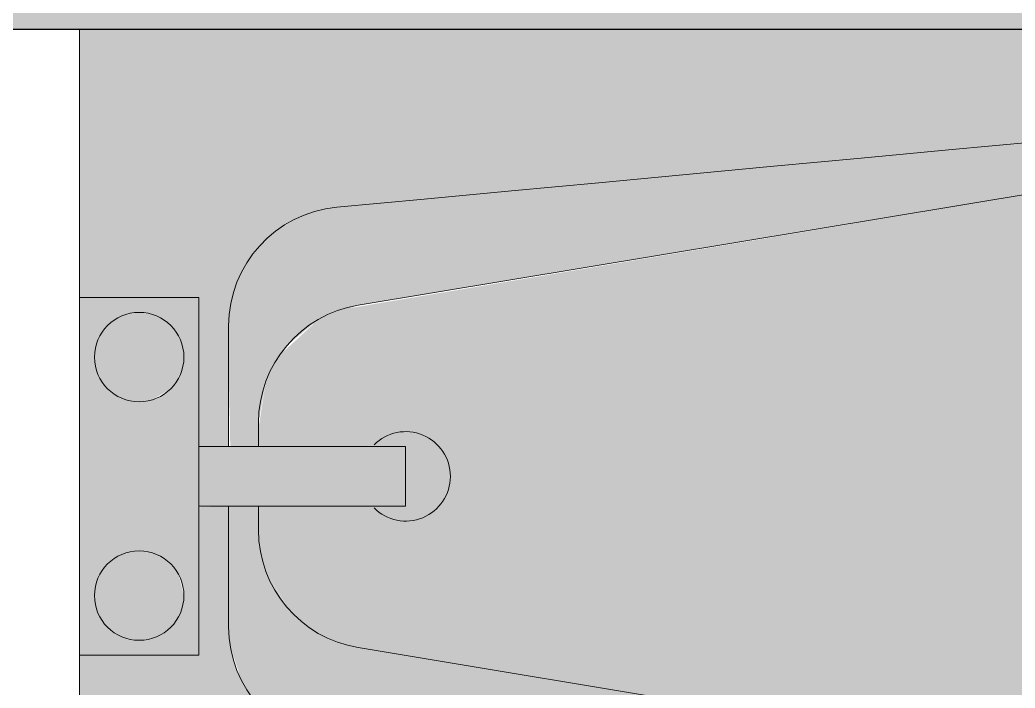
# Model space of a CAD drawing. Header units: inches. Extents: x -10205 to 13964, y -460 to 30702.
# Drawn here: x -3624.01 to -3590.63, y 12057.86 to 12080.28 of the extents above; entities that cross this region are included whole.
import ezdxf

# ---------------------------------------------------------------- set-up
doc = ezdxf.new("R2010")
doc.units = ezdxf.units.IN
doc.header["$MEASUREMENT"] = 0
for name, color, linetype, lineweight in [('0-1', 7, 'Continuous', 5), ('0-4', 7, 'Continuous', 9), ('A-WALL-8', 113, 'Continuous', 25), ('A-WALL-PATT-5', 111, 'Continuous', 9), ('P-SANR-FIXT-5', 7, 'Continuous', 9), ('P-SANR-FIXT-6', 254, 'Continuous', 9)]:
    doc.layers.add(name, color=color, linetype=linetype, lineweight=lineweight)

# ---------------------------------------------------------------- blocks, each defined once
blk = doc.blocks.new('Bath Tub - Maestro - 60_x30_-V30-SITE PLAN - CAD FILE')
at = {"layer": 'P-SANR-FIXT-6'}
for points in [[(60, 0), (60, 30), (0, 30), (0, 21), (4, 21), (4, 16), (5, 16), (5.065, 20.743), (5.214, 21.334), (5.475, 21.936), (5.831, 22.486), (6.273, 22.971), (6.788, 23.378), (7.362, 23.694), (7.981, 23.913), (9.345, 24.095), (35, 26.5), (51, 26.5), (52.553, 26.296), (54, 25.696), (55.243, 24.743), (56.3, 23.249), (56.796, 22.053), (57, 20.5), (57, 9.5), (56.909, 8.458), (56.638, 7.448), (56.196, 6.5), (55.596, 5.643), (54.857, 4.904), (54, 4.304), (53.052, 3.862), (52.042, 3.591), (51, 3.5), (35, 3.5), (7.981, 6.087), (7.363, 6.305), (6.788, 6.622), (6.273, 7.028), (5.832, 7.513), (5.408, 8.218), (5.214, 8.665), (5.054, 9.301), (5, 9.955), (5, 14), (4, 13.964), (4, 9), (0, 9), (0, 0), (48.921, 0)], [(9.345, 20.743), (35, 25), (35, 26.5), (8.627, 24.027), (9.166, 21.56)], [(35, 5), (43, 5), (44.553, 5.204), (46.029, 5.826), (47.282, 6.809), (48.196, 8), (48.796, 9.447), (49, 11), (48.921, 19.598), (48.717, 20.743), (48.161, 22.046), (47.243, 23.243), (46, 24.196), (44.553, 24.796), (43, 25), (34.738, 24.956), (9.063, 20.643), (8.026, 20.276), (6.824, 19.168), (6.245, 18.174), (6, 16.587), (6, 16), (10.937, 16), (10.937, 14), (6, 14), (6, 13.203), (6.245, 11.826), (6.981, 10.59), (8.026, 9.724), (9.345, 9.257), (29.32, 5.943)], [(6, 16.797), (6.245, 18.174), (6.98, 19.409), (8.026, 20.276), (9.345, 20.743), (8.627, 24.027), (7.981, 23.913), (7.355, 23.69), (6.735, 23.336), (6.273, 22.971), (5.723, 22.319), (5.475, 21.936), (5.214, 21.334), (5.054, 20.698), (5.054, 19.87), (5.918, 17.063)], [(4, 14), (10.937, 14), (10.937, 16), (4, 16)], [(8.627, 5.973), (9.345, 9.257), (8.026, 9.724), (6.949, 10.617), (6.245, 11.826), (6, 13.203), (5, 9.955), (5.054, 9.301), (5.408, 8.218), (5.723, 7.681), (5.874, 7.467), (6.332, 6.982), (6.788, 6.622), (7.363, 6.305), (8, 6.084)], [(35, 3.5), (35, 5), (9.345, 9.257), (8.627, 5.973), (32.07, 3.775)]]:
    blk.add_hatch(color=256, dxfattribs=at).paths.add_polyline_path(points, flags=0)
h = blk.add_hatch(color=256, dxfattribs=at)
h.paths.add_polyline_path([(0, 9), (4, 9), (4, 21), (0, 21), (0, 11)], flags=0)
h.paths.add_polyline_path([(2, 9.5), (1.612, 9.551), (1.25, 9.701), (0.939, 9.939), (0.701, 10.25), (0.551, 10.612), (0.5, 11), (0.551, 11.388), (0.701, 11.75), (0.939, 12.061), (1.25, 12.299), (1.612, 12.449), (2, 12.5), (2.388, 12.449), (2.75, 12.299), (3.061, 12.061), (3.333, 11.668), (3.449, 11.388), (3.5, 11), (3.449, 10.612), (3.299, 10.25), (3.061, 9.939), (2.75, 9.701), (2.388, 9.551)], flags=0)
h.paths.add_polyline_path([(2, 17.5), (1.612, 17.551), (1.25, 17.701), (0.939, 17.939), (0.701, 18.25), (0.551, 18.612), (0.5, 19), (0.551, 19.388), (0.701, 19.75), (0.939, 20.061), (1.25, 20.299), (1.612, 20.449), (2, 20.5), (2.388, 20.449), (2.75, 20.299), (3.061, 20.061), (3.299, 19.75), (3.449, 19.388), (3.5, 19), (3.333, 18.332), (3.299, 18.25), (3.017, 17.906), (2.75, 17.701), (2.388, 17.551)], flags=0)
h = blk.add_hatch(color=256, dxfattribs=at)
h.paths.add_polyline_path([(2, 9.5), (2.388, 9.551), (2.75, 9.701), (3.061, 9.939), (3.299, 10.25), (3.449, 10.612), (3.5, 11), (3.333, 11.668), (3.299, 11.75), (3.061, 12.061), (2.75, 12.299), (2.388, 12.449), (2, 12.5), (1.612, 12.449), (1.25, 12.299), (0.939, 12.061), (0.701, 11.75), (0.551, 11.388), (0.5, 11), (0.551, 10.612), (0.701, 10.25), (0.939, 9.939), (1.25, 9.701), (1.612, 9.551)], flags=0)
h.paths.add_polyline_path([(2, 17.5), (2.388, 17.551), (3.017, 17.906), (3.061, 17.939), (3.333, 18.332), (3.449, 18.612), (3.5, 19), (3.449, 19.388), (3.299, 19.75), (3.061, 20.061), (2.75, 20.299), (2.382, 20.45), (2, 20.5), (1.612, 20.449), (1.25, 20.299), (0.939, 20.061), (0.701, 19.75), (0.551, 19.388), (0.5, 19), (0.551, 18.612), (0.701, 18.25), (0.939, 17.939), (1.25, 17.701), (1.612, 17.551)], flags=0)
h = blk.add_hatch(color=256, dxfattribs=at)
h.paths.add_polyline_path([(5, 9.955), (6, 13.203), (6, 14), (5, 14), (5, 10.388)], flags=0)
h.paths.add_polyline_path([(6, 16), (6, 16.797), (5, 20.045), (5.054, 16)], flags=0)
at = {"layer": 'P-SANR-FIXT-5'}
for p, q in [((0, 30), (0, 21)), ((35, 25), (9.345, 20.743)), ((4, 21), (0, 21)), ((0, 21), (0, 9)), ((4, 16), (4, 21)), ((5, 16), (5, 20.045)), ((6, 16.797), (6, 16)), ((4, 14), (4, 16)), ((4, 16), (10.937, 16)), ((10.937, 14), (10.937, 16)), ((4, 9), (4, 14)), ((10.937, 14), (4, 14)), ((5, 9.955), (5, 14)), ((6, 14), (6, 13.203)), ((9.345, 9.257), (35, 5)), ((0, 9), (0, 0)), ((0, 9), (4, 9))]:
    blk.add_line(p, q, dxfattribs=at)
at = {"layer": 'P-SANR-FIXT-5', "flags": 128}
blk.add_lwpolyline([(8.627, 24.027), (11.557, 24.302), (14.487, 24.577), (17.418, 24.852), (20.348, 25.126), (23.279, 25.401), (26.209, 25.676), (29.139, 25.951), (32.07, 26.225), (35, 26.5)], dxfattribs=at)
at = {"layer": 'P-SANR-FIXT-5'}
for centre, radius, start, end in [((9, 20.045), 4, 95.3558, 180), ((10, 16.797), 4, 99.4223, 180), ((2, 19), 1.5, 360, 180), ((2, 19), 1.5, 180, 360), ((10.937, 15), 1.5, 360, 135), ((10.937, 15), 1.5, 225, 360), ((10, 13.203), 4, 180, 260.5777), ((2, 11), 1.5, 360, 180), ((2, 11), 1.5, 180, 360), ((9, 9.955), 4, 180, 264.6442)]:
    blk.add_arc(centre, radius, start, end, dxfattribs=at)
blk = doc.blocks.new('1750 Ox - Unit Layouts_rvt-1-SITE PLAN - CAD FILE')
at = {"layer": '0-4'}
blk.add_blockref('Bath Tub - Maestro - 60_x30_-V30-SITE PLAN - CAD FILE', (-3622.01, 12049.964), dxfattribs=at)

msp = doc.modelspace()

# ---------------------------------------------------------------- hatches: boundary and pattern name
at = {"layer": 'A-WALL-PATT-5'}
h = msp.add_hatch(dxfattribs=at)
h.set_pattern_fill('FP_2', color=256, style=0, pattern_type=2)
h.set_pattern_definition([(0, (0, 0), (61.44, 15.36), [2.534, -43.546, 2.534, -43.546, -245.76]), (0, (0, 0), (61.44, 15.36), [-92.16, 2.534, -89.626, 2.534, -43.546, -107.52]), (0, (0, 0), (61.44, 15.36), [-230.4, 2.534, -28.186, 2.534, -74.266]), (120, (23.04, 7.68), (-44.02215, 45.5286), [2.534, -43.546, 2.534, -43.546, -245.76]), (120, (23.04, 7.68), (-44.02215, 45.5286), [-92.16, 2.534, -89.626, 2.534, -43.546, -107.52]), (120, (23.04, 7.68), (-44.02215, 45.5286), [-230.4, 2.534, -28.186, 2.534, -74.266]), (240, (30.72, 38.4), (-17.41785, -60.8886), [2.534, -43.546, 2.534, -43.546, -245.76]), (240, (30.72, 38.4), (-17.41785, -60.8886), [-92.16, 2.534, -89.626, 2.534, -43.546, -107.52]), (240, (30.72, 38.4), (-17.41785, -60.8886), [-230.4, 2.534, -28.186, 2.534, -74.266])])
h.paths.add_polyline_path([(-3561.385, 12079.964), (-3482.536, 12079.964), (-3482.536, 12080.589), (-3624.635, 12080.589), (-3624.635, 12079.964), (-3562.01, 12079.964)], flags=0)
h.paths.add_polyline_path([(-2214.961, 12079.964), (-2214.961, 12080.589), (-2274.31, 12080.589), (-2274.31, 12079.964), (-2253.121, 12079.964)], flags=0)
h.paths.add_polyline_path([(-2633.099, 12079.964), (-2633.184, 12080.589), (-2676.511, 12080.589), (-2676.511, 12079.964), (-2633.184, 12079.964)], flags=0)
h.paths.add_polyline_path([(-2138.911, 12079.964), (-2105.824, 12079.964), (-2105.824, 12080.589), (-2138.911, 12080.589)], flags=0)
h.paths.add_polyline_path([(-3021.736, 12079.964), (-3021.736, 12080.589), (-3094.111, 12080.589), (-3094.111, 12079.964)], flags=0)
h.paths.add_polyline_path([(-2612.861, 12079.964), (-2612.861, 12080.589), (-2621.599, 12080.589), (-2621.599, 12079.964)], flags=0)
h.paths.add_polyline_path([(-2281.511, 12079.964), (-2279.06, 12079.987), (-2279.06, 12080.589), (-2281.511, 12080.589)], flags=0)
h.paths.add_polyline_path([(-2972.374, 12079.964), (-2964.374, 12079.964), (-2964.374, 12080.589), (-2983.711, 12080.589), (-2983.711, 12079.964)], flags=0)
h.paths.add_polyline_path([(-2714.536, 12079.964), (-2714.536, 12080.589), (-2753.311, 12080.589), (-2753.311, 12079.964)], flags=0)
h.paths.add_polyline_path([(-2333.799, 12079.964), (-2319.536, 12079.964), (-2319.536, 12080.589), (-2369.311, 12080.589), (-2369.311, 12079.964), (-2337.299, 12079.964)], flags=0)
h.paths.add_polyline_path([(-3444.511, 12079.964), (-3427.499, 12079.964), (-3427.499, 12080.589), (-3444.511, 12080.589)], flags=0)
h.paths.add_polyline_path([(-2451.549, 12079.964), (-2450.924, 12080.589), (-2455.049, 12080.589), (-2455.049, 12079.964)], flags=0)
h.paths.add_polyline_path([(-3422.749, 12079.964), (-3405.736, 12079.964), (-3405.736, 12080.589), (-3422.749, 12080.589)], flags=0)
h.paths.add_polyline_path([(-2407.336, 12079.964), (-2407.336, 12080.589), (-2442.924, 12080.589), (-2442.924, 12079.964)], flags=0)
h.paths.add_polyline_path([(-2551.999, 12079.964), (-2551.999, 12080.589), (-2556.124, 12080.589), (-2555.499, 12079.964)], flags=0)
h.paths.add_polyline_path([(-3307.352, 12079.964), (-3252.136, 12079.964), (-3252.136, 12080.589), (-3307.352, 12080.589), (-3307.352, 12080.291)], flags=0)
h.paths.add_polyline_path([(-2572.861, 12079.964), (-2564.124, 12079.997), (-2564.124, 12080.589), (-2572.861, 12080.589)], flags=0)
h.paths.add_polyline_path([(-3132.136, 12079.964), (-3132.136, 12080.589), (-3134.749, 12080.589), (-3134.749, 12079.964), (-3134.124, 12079.964)], flags=0)
h.paths.add_polyline_path([(-3335.352, 12079.964), (-3335.352, 12080.589), (-3337.727, 12080.589), (-3337.727, 12079.964)], flags=0)
h.paths.add_polyline_path([(-3341.227, 12079.964), (-3341.227, 12080.589), (-3367.711, 12080.589), (-3367.711, 12079.964)], flags=0)
h.paths.add_polyline_path([(-3209.6, 12079.964), (-3180.136, 12079.964), (-3180.136, 12080.589), (-3214.111, 12080.589), (-3214.111, 12079.964)], flags=0)
h.paths.add_polyline_path([(-3628.135, 12079.964), (-3628.135, 12080.589), (-3629.76, 12080.589), (-3629.76, 12079.964)], flags=0)
h.paths.add_polyline_path([(-3755.774, 12079.964), (-3751.149, 12079.964), (-3751.149, 12080.589), (-3822.099, 12080.589), (-3822.099, 12079.964), (-3797.862, 12079.964)], flags=0)
h.paths.add_polyline_path([(-3142.111, 12079.964), (-3139.499, 12079.964), (-3139.5, 12080.589), (-3142.111, 12080.589)], flags=0)
h.paths.add_polyline_path([(-2794.185, 12079.964), (-2791.336, 12079.964), (-2791.336, 12080.589), (-2846.749, 12080.589), (-2846.749, 12079.964), (-2811.349, 12079.964)], flags=0)
h.paths.add_polyline_path([(-2936.374, 12079.964), (-2933.999, 12079.964), (-2933.999, 12080.589), (-2936.374, 12080.589), (-2936.374, 12080.348)], flags=0)
h.paths.add_polyline_path([(-2930.499, 12079.964), (-2906.536, 12079.964), (-2906.536, 12080.589), (-2930.499, 12080.589), (-2930.499, 12080.395)], flags=0)
h.paths.add_polyline_path([(-2868.511, 12079.964), (-2851.499, 12079.964), (-2851.5, 12080.589), (-2868.511, 12080.589)], flags=0)
h.paths.add_polyline_path([(-3657.76, 12079.964), (-3657.76, 12080.589), (-3659.385, 12080.589), (-3659.385, 12079.964)], flags=0)
h.paths.add_polyline_path([(-3662.885, 12079.964), (-3662.885, 12080.589), (-3674.911, 12080.589), (-3674.911, 12079.964)], flags=0)
h.paths.add_polyline_path([(-3712.936, 12079.964), (-3712.936, 12080.589), (-3713.124, 12080.589), (-3713.124, 12079.964)], flags=0)

# ---------------------------------------------------------------- linework, layer by layer
at = {"layer": 'A-WALL-8'}
msp.add_line((-3629.76, 12079.964), (-3482.536, 12079.964), dxfattribs=at)

# ---------------------------------------------------------------- block references
at = {"layer": '0-1'}
msp.add_blockref('1750 Ox - Unit Layouts_rvt-1-SITE PLAN - CAD FILE', (0, 0), dxfattribs=at)

doc.saveas('drawing.dxf')
